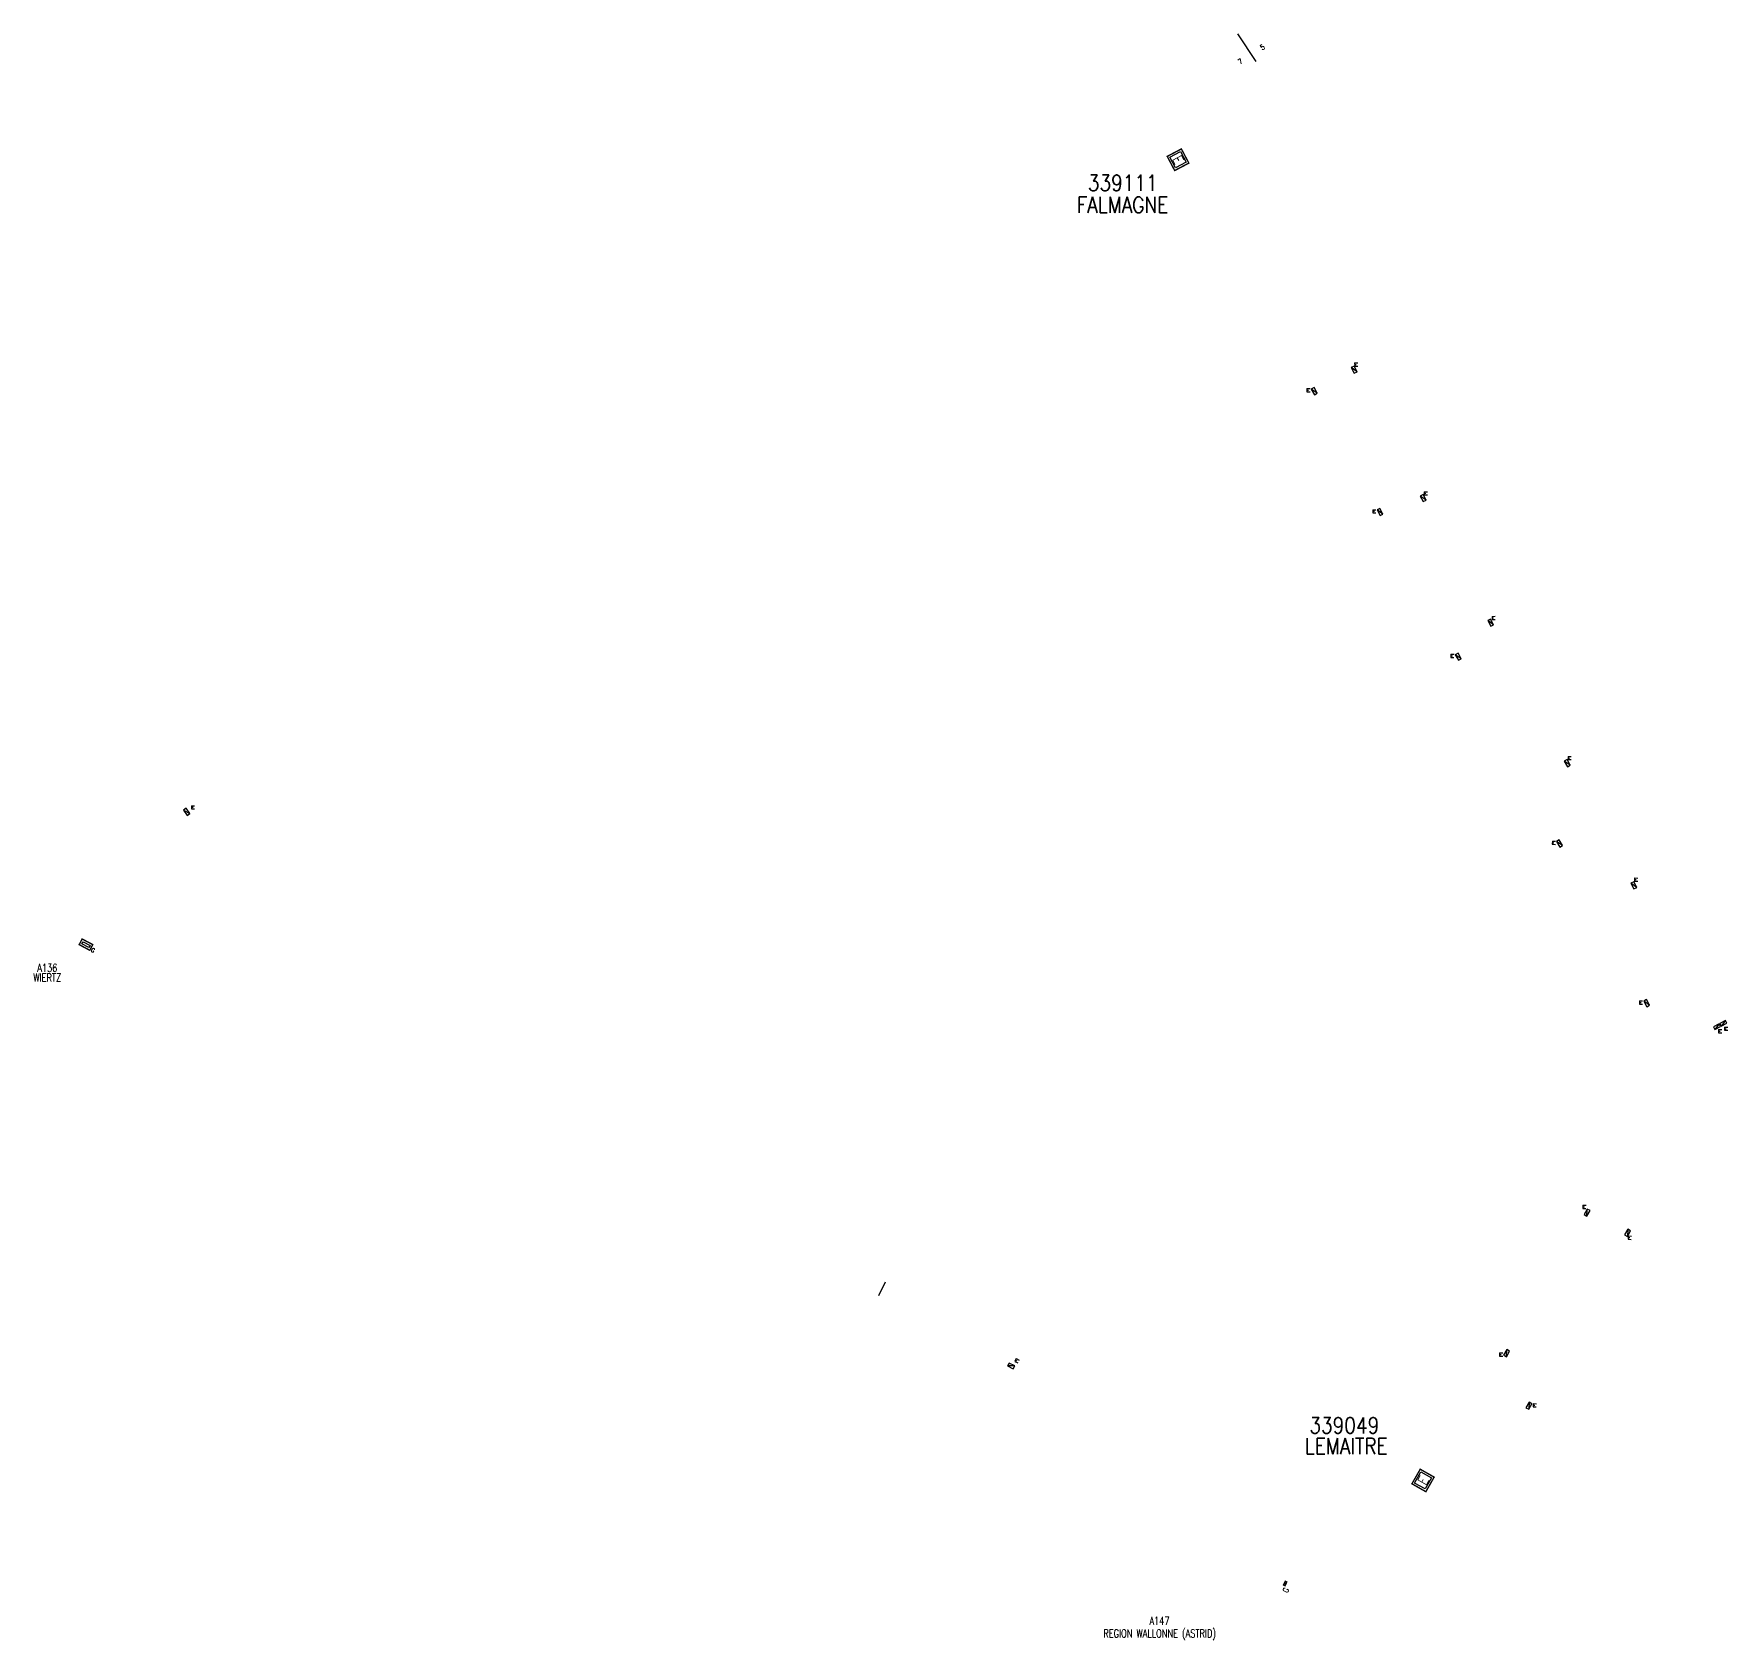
# Model space of a CAD drawing. Header units: millimetres. Extents: x 184032 to 185000, y 127991 to 129000.
# Drawn here: x 184111.8 to 184535.9, y 128086.6 to 128488.2 of the extents above; entities that cross this region are included whole.
import ezdxf
from ezdxf.enums import TextEntityAlignment as Align

# ---------------------------------------------------------------- set-up
doc = ezdxf.new("R2010")
doc.units = ezdxf.units.MM
doc.linetypes.add('L_25_PE', pattern=[2000, 1000, 1000])
doc.layers.get('0').update_dxf_attribs({"linetype": 'CONTINUOUS'})
for name, color, linetype in [('G_210', 7, 'CONTINUOUS'), ('M_200', 7, 'CONTINUOUS'), ('W0430', 7, 'CONTINUOUS'), ('W0991', 7, 'CONTINUOUS'), ('W1102', 7, 'CONTINUOUS')]:
    doc.layers.add(name, color=color, linetype=linetype)
doc.styles.add('M_ROMANS', font='ROMANS.shx', dxfattribs={"width": 0.75})
doc.styles.get("Standard").update_dxf_attribs({"font": 'romans.shx', "width": 0.85})

# ---------------------------------------------------------------- blocks, each defined once
blk = doc.blocks.new('*U1')
at = {"layer": 'M_200', "color": 0, "linetype": 'Continuous', "const_width": 0.35, "flags": 128}
blk.add_lwpolyline([(4.19, 4), (4.19, 0), (0, 0), (0, 4)], close=True, dxfattribs=at)
at = {"layer": 'M_200', "color": 0, "linetype": 'Continuous'}
blk.add_lwpolyline([(0.5, 3.5), (3.69, 3.5), (3.69, 0.5), (0.5, 0.5)], close=True, dxfattribs=at)
at = {"layer": 'M_200', "insert": (2.09, 2), "char_height": 2.5, "width": 4.1865, "attachment_point": 5}
blk.add_mtext('E', dxfattribs=at)
at = {"layer": 'M_200', "color": 0, "linetype": 'Continuous', "width": 0.85}
for tag, p in [('NUM', (2, 17.06)), ('NOM', (2, 10.65))]:
    blk.add_attdef(tag, text='', height=4, dxfattribs=at).set_placement(p, align=Align.MIDDLE)
at = {"layer": 'M_200', "color": 0, "linetype": 'Continuous', "style": 'M_ROMANS', "width": 0.75, "flags": 3}
for tag, p in [('DEF_LEG', (1.87, -2.99)), ('DEF_COUP', (1.87, -5.49)), ('DEF_TYPE', (1.87, -7.99))]:
    blk.add_attdef(tag, text='', height=1.2, dxfattribs=at).set_placement(p, align=Align.MIDDLE)
blk = doc.blocks.new('M_200_59')
at = {"layer": 'M_200', "color": 0, "linetype": 'Continuous', "const_width": 0.35, "flags": 128}
blk.add_lwpolyline([(4, 4), (4, 0), (0, 0), (0, 4)], close=True, dxfattribs=at)
at = {"layer": 'M_200', "color": 0, "linetype": 'Continuous'}
blk.add_lwpolyline([(0.5, 3.5), (3.5, 3.5), (3.5, 0.5), (0.5, 0.5)], close=True, dxfattribs=at)
at = {"layer": 'M_200', "insert": (2, 2), "char_height": 2.5, "width": 4, "attachment_point": 5}
blk.add_mtext('E', dxfattribs=at)
at = {"layer": 'M_200', "color": 0, "linetype": 'Continuous', "width": 0.85}
for tag, p in [('NUM', (2, 17.06)), ('NOM', (2, 10.65))]:
    blk.add_attdef(tag, text='', height=4, dxfattribs=at).set_placement(p, align=Align.MIDDLE)
at = {"layer": 'M_200', "color": 0, "linetype": 'Continuous', "style": 'M_ROMANS', "width": 0.75, "flags": 3}
for tag, p in [('DEF_LEG', (1.87, -2.99)), ('DEF_COUP', (1.87, -5.49)), ('DEF_TYPE', (1.87, -7.99))]:
    blk.add_attdef(tag, text='', height=1.2, dxfattribs=at).set_placement(p, align=Align.MIDDLE)
blk = doc.blocks.new('*U12')
at = {"flags": 128}
for points in [[(0.8, 0.8), (-0.8, 0.8)], [(-0.8, 0.8), (-0.8, 0)], [(0.8, 0.8), (-0.8, 0)], [(-0.8, 0), (0.8, 0)], [(0.31, 2.61), (1.11, 2.61)], [(0.31, 2.61), (0.31, 1.81)], [(0.31, 2.21), (0.71, 2.21)], [(0.31, 1.81), (1.11, 1.81)], [(0.8, 0), (0.8, 0.8)]]:
    blk.add_lwpolyline(points, dxfattribs=at)
blk = doc.blocks.new('*U19')
at = {"flags": 128}
for points in [[(-1.53, 1.45), (-1.13, 2.14)], [(-1.53, 1.45), (-0.83, 1.05)], [(-1.18, 1.25), (-0.98, 1.6)], [(-0.83, 1.05), (-0.44, 1.74)], [(0.8, 0.8), (-0.8, 0.8)], [(-0.8, 0.8), (-0.8, 0)], [(0.8, 0.8), (-0.8, 0)], [(-0.8, 0), (0.8, 0)], [(0.8, 0), (0.8, 0.8)]]:
    blk.add_lwpolyline(points, dxfattribs=at)
blk = doc.blocks.new('*U20')
at = {"flags": 128}
for points in [[(-1.41, 1.38), (-1.02, 2.08)], [(-1.41, 1.38), (-0.7, 1)], [(-1.05, 1.19), (-0.86, 1.54)], [(0.8, 0.8), (-0.8, 0.8)], [(-0.8, 0.8), (-0.8, 0)], [(0.8, 0.8), (-0.8, 0)], [(-0.8, 0), (0.8, 0)], [(-0.7, 1), (-0.32, 1.7)], [(0.8, 0), (0.8, 0.8)]]:
    blk.add_lwpolyline(points, dxfattribs=at)
blk = doc.blocks.new('*U21')
at = {"flags": 128}
for points in [[(-1.24, 1.44), (-0.87, 2.15)], [(-1.24, 1.44), (-0.53, 1.07)], [(-0.89, 1.25), (-0.7, 1.61)], [(0.8, 0.8), (-0.8, 0.8)], [(-0.8, 0.8), (-0.8, 0)], [(0.8, 0.8), (-0.8, 0)], [(-0.8, 0), (0.8, 0)], [(-0.53, 1.07), (-0.16, 1.77)], [(0.8, 0), (0.8, 0.8)]]:
    blk.add_lwpolyline(points, dxfattribs=at)
blk = doc.blocks.new('*U22')
at = {"flags": 128}
for points in [[(-1.28, 1.36), (-0.9, 2.07)], [(-1.28, 1.36), (-0.57, 0.99)], [(-0.92, 1.17), (-0.74, 1.53)], [(0.8, 0.8), (-0.8, 0.8)], [(-0.8, 0.8), (-0.8, 0)], [(0.8, 0.8), (-0.8, 0)], [(-0.8, 0), (0.8, 0)], [(-0.57, 0.99), (-0.2, 1.7)], [(0.8, 0), (0.8, 0.8)]]:
    blk.add_lwpolyline(points, dxfattribs=at)
blk = doc.blocks.new('*U23')
at = {"flags": 128}
for points in [[(-1.41, 1.27), (-1.06, 1.99)], [(-1.41, 1.27), (-0.69, 0.92)], [(-1.05, 1.1), (-0.88, 1.46)], [(0.8, 0.8), (-0.8, 0.8)], [(-0.8, 0.8), (-0.8, 0)], [(0.8, 0.8), (-0.8, 0)], [(-0.8, 0), (0.8, 0)], [(-0.69, 0.92), (-0.34, 1.64)], [(0.8, 0), (0.8, 0.8)]]:
    blk.add_lwpolyline(points, dxfattribs=at)
blk = doc.blocks.new('*U24')
at = {"flags": 128}
for points in [[(0.8, 0.8), (-0.8, 0.8)], [(-0.8, 0.8), (-0.8, 0)], [(0.8, 0.8), (-0.8, 0)], [(-0.8, 0), (0.8, 0)], [(0.8, 0), (0.8, 0.8)], [(-1.34, -0.93), (-0.96, -0.23)], [(-1.34, -0.93), (-0.64, -1.31)], [(-0.99, -1.12), (-0.8, -0.77)], [(-0.64, -1.31), (-0.26, -0.61)]]:
    blk.add_lwpolyline(points, dxfattribs=at)
blk = doc.blocks.new('*U25')
at = {"flags": 128}
for points in [[(0.8, 0.8), (-0.8, 0.8)], [(-0.8, 0.8), (-0.8, 0)], [(0.8, 0.8), (-0.8, 0)], [(-0.8, 0), (0.8, 0)], [(0.8, 0), (0.8, 0.8)], [(-1.45, -0.93), (-1.06, -0.23)], [(-1.45, -0.93), (-0.76, -1.32)], [(-1.1, -1.12), (-0.91, -0.78)], [(-0.76, -1.32), (-0.36, -0.63)]]:
    blk.add_lwpolyline(points, dxfattribs=at)
blk = doc.blocks.new('*U26')
at = {"flags": 128}
for points in [[(0.8, 0.8), (-0.8, 0.8)], [(-0.8, 0.8), (-0.8, 0)], [(0.8, 0.8), (-0.8, 0)], [(-0.8, 0), (0.8, 0)], [(0.8, 0), (0.8, 0.8)], [(-1.41, -0.86), (-1.01, -0.17)], [(-1.41, -0.86), (-0.73, -1.27)], [(-1.07, -1.07), (-0.87, -0.72)], [(-0.73, -1.27), (-0.32, -0.58)]]:
    blk.add_lwpolyline(points, dxfattribs=at)
blk = doc.blocks.new('*U27')
at = {"flags": 128}
for points in [[(0.8, 0.8), (-0.8, 0.8)], [(-0.8, 0.8), (-0.8, 0)], [(0.8, 0.8), (-0.8, 0)], [(-0.8, 0), (0.8, 0)], [(0.8, 0), (0.8, 0.8)], [(-1.35, -0.93), (-0.97, -0.23)], [(-1.35, -0.93), (-0.65, -1.32)], [(-1, -1.13), (-0.81, -0.78)], [(-0.65, -1.32), (-0.27, -0.62)]]:
    blk.add_lwpolyline(points, dxfattribs=at)
blk = doc.blocks.new('*U28')
at = {"flags": 128}
for points in [[(0.8, 0.8), (-0.8, 0.8)], [(-0.8, 0.8), (-0.8, 0)], [(0.8, 0.8), (-0.8, 0)], [(-0.8, 0), (0.8, 0)], [(0.8, 0), (0.8, 0.8)], [(-1.47, -0.9), (-1.1, -0.19)], [(-1.47, -0.9), (-0.77, -1.28)], [(-1.12, -1.09), (-0.93, -0.73)], [(-0.77, -1.28), (-0.39, -0.57)]]:
    blk.add_lwpolyline(points, dxfattribs=at)
blk = doc.blocks.new('*U29')
at = {"flags": 128}
for points in [[(0.8, 0.8), (-0.8, 0.8)], [(-0.8, 0.8), (-0.8, 0)], [(0.8, 0.8), (-0.8, 0)], [(-0.8, 0), (0.8, 0)], [(0.8, 0), (0.8, 0.8)], [(-0.6, -0.14), (-1.32, -0.49)], [(-1.32, -0.49), (-0.96, -1.21)], [(-0.96, -0.31), (-0.78, -0.67)], [(-0.6, -0.14), (-0.25, -0.85)]]:
    blk.add_lwpolyline(points, dxfattribs=at)
blk = doc.blocks.new('*U30')
at = {"flags": 128}
for points in [[(0.8, 0.8), (-0.8, 0.8)], [(-0.8, 0.8), (-0.8, 0)], [(0.8, 0.8), (-0.8, 0)], [(-0.8, 0), (0.8, 0)], [(0.8, 0), (0.8, 0.8)], [(-1.09, -1.45), (-1.48, -0.76)], [(-1.09, -1.45), (-0.39, -1.06)], [(-0.74, -1.26), (-0.93, -0.91)], [(-0.39, -1.06), (-0.78, -0.36)]]:
    blk.add_lwpolyline(points, dxfattribs=at)
blk = doc.blocks.new('*U31')
at = {"flags": 128}
for points in [[(0.8, 0.8), (-0.8, 0.8)], [(-0.8, 0.8), (-0.8, 0)], [(0.8, 0.8), (-0.8, 0)], [(-0.8, 0), (0.8, 0)], [(0.8, 0), (0.8, 0.8)], [(0.76, -1.16), (0.38, -0.45)], [(0.76, -1.16), (1.47, -0.78)], [(1.11, -0.97), (0.93, -0.61)], [(1.47, -0.78), (1.09, -0.07)]]:
    blk.add_lwpolyline(points, dxfattribs=at)
blk = doc.blocks.new('*U32')
at = {"flags": 128}
for points in [[(0.8, 0.8), (-0.8, 0.8)], [(-0.8, 0.8), (-0.8, 0)], [(0.8, 0.8), (-0.8, 0)], [(-0.8, 0), (0.8, 0)], [(0.8, 0), (0.8, 0.8)], [(0.98, -0.31), (0.26, -0.67)], [(0.26, -0.67), (0.62, -1.38)], [(0.62, -0.49), (0.8, -0.85)], [(0.98, -0.31), (1.34, -1.02)]]:
    blk.add_lwpolyline(points, dxfattribs=at)
blk = doc.blocks.new('*U36')
at = {"flags": 128}
for points in [[(0.8, 0.8), (-0.8, 0.8)], [(-0.8, 0.8), (-0.8, 0)], [(0.8, 0.8), (-0.8, 0)], [(-0.8, 0), (0.8, 0)], [(0.8, 0), (0.8, 0.8)], [(-0.04, -0.99), (-0.48, -1.66)], [(0.63, -1.43), (-0.04, -0.99)], [(0.3, -1.21), (0.08, -1.55)], [(0.63, -1.43), (0.19, -2.1)]]:
    blk.add_lwpolyline(points, dxfattribs=at)
blk = doc.blocks.new('*U42')
at = {"flags": 128}
for points in [[(0.8, 0.8), (-0.8, 0.8)], [(-0.8, 0.8), (-0.8, 0)], [(0.8, 0.8), (-0.8, 0)], [(-0.8, 0), (0.8, 0)], [(0.8, 0), (0.8, 0.8)], [(0.02, -0.41), (-0.35, -1.12)], [(-0.35, -1.12), (0.36, -1.49)], [(-0.16, -0.76), (0.19, -0.95)], [(0.02, -0.41), (0.73, -0.78)]]:
    blk.add_lwpolyline(points, dxfattribs=at)
blk = doc.blocks.new('*U41')
at = {"flags": 128}
for points in [[(0.8, 0.8), (-0.8, 0.8)], [(-0.8, 0.8), (-0.8, 0)], [(0.8, 0.8), (-0.8, 0)], [(-0.8, 0), (0.8, 0)], [(0.8, 0), (0.8, 0.8)], [(-0.18, -0.57), (-0.55, -1.28)], [(-0.55, -1.28), (0.16, -1.65)], [(-0.36, -0.93), (-0.01, -1.11)], [(-0.18, -0.57), (0.53, -0.94)]]:
    blk.add_lwpolyline(points, dxfattribs=at)
blk = doc.blocks.new('*U62')
at = {"layer": 'G_210', "color": 0, "linetype": 'Continuous', "const_width": 0.35, "flags": 128}
blk.add_lwpolyline([(0.08, 1.12), (0.46, 0.93), (0, 0), (-0.38, 0.19)], close=True, dxfattribs=at)
at = {"layer": 'G_210', "color": 0, "linetype": 'Continuous'}
blk.add_lwpolyline([(0.29, 0.41), (0.31, 0.45), (-0.21, 0.71), (-0.23, 0.67)], close=True, dxfattribs=at)
at = {"layer": 'G_210', "insert": (0.22, -1.11), "char_height": 1.43, "width": 2.5437, "attachment_point": 5, "rotation": 63.7992}
blk.add_mtext('G', dxfattribs=at)
at = {"layer": 'G_210', "color": 0, "linetype": 'Continuous', "width": 0.75}
for tag, height, p in [('NUM', 4, (2, 16)), ('NOM', 4, (2, 11)), ('BCL', 3, (2, 7))]:
    blk.add_attdef(tag, text='', height=height, dxfattribs=at).set_placement(p, align=Align.MIDDLE)
at = {"layer": 'G_210', "color": 0, "linetype": 'Continuous', "width": 0.75, "flags": 3}
for tag, p in [('DEF_LEG', (2.14, -3.11)), ('DEF_COUP', (2.14, -5.61)), ('DEF_TYPE', (2.14, -8.11))]:
    blk.add_attdef(tag, text='', height=1.2, dxfattribs=at).set_placement(p, align=Align.MIDDLE)
blk = doc.blocks.new('*U71')
at = {"layer": 'G_210', "color": 0, "linetype": 'Continuous', "const_width": 0.35, "flags": 128}
blk.add_lwpolyline([(3.4, 0.01), (2.65, -1.41), (0, 0), (0.75, 1.41)], close=True, dxfattribs=at)
at = {"layer": 'G_210', "color": 0, "linetype": 'Continuous'}
blk.add_lwpolyline([(0.96, 0.74), (2.72, -0.2), (2.44, -0.73), (0.68, 0.21)], close=True, dxfattribs=at)
at = {"layer": 'G_210', "insert": (3.43, -1.4), "char_height": 1.03, "width": 0.6557, "attachment_point": 5, "rotation": 332.0596}
blk.add_mtext('G', dxfattribs=at)
at = {"layer": 'G_210', "color": 0, "linetype": 'Continuous', "width": 0.75}
for tag, height, p in [('NUM', 4, (2, 16)), ('NOM', 4, (2, 11)), ('BCL', 3, (2, 7))]:
    blk.add_attdef(tag, text='', height=height, dxfattribs=at).set_placement(p, align=Align.MIDDLE)
at = {"layer": 'G_210', "color": 0, "linetype": 'Continuous', "width": 0.75, "flags": 3}
for tag, p in [('DEF_LEG', (2.14, -3.11)), ('DEF_COUP', (2.14, -5.61)), ('DEF_TYPE', (2.14, -8.11))]:
    blk.add_attdef(tag, text='', height=1.2, dxfattribs=at).set_placement(p, align=Align.MIDDLE)

msp = doc.modelspace()

# ---------------------------------------------------------------- linework, layer by layer
at = {"layer": 'W1102', "color": 252, "linetype": 'L_25_PE', "flags": 128}
msp.add_lwpolyline([(184412.77, 128488.16), (184417.34, 128481.26)], dxfattribs=at)
at = {"layer": 'W1102', "color": 252}
msp.add_lwpolyline([(184324.69, 128176.08), (184322.96, 128172.61)], dxfattribs=at)

# ---------------------------------------------------------------- block references
at = {"layer": 'G_210', "ltscale": 0.5}
ref = msp.add_blockref('*U71', (184123.16, 128260.45), dxfattribs=at)
ref.add_attrib('NUM', 'A136', dxfattribs={"color": 0, "linetype": 'Continuous', "height": 2, "width": 0.75}).set_placement((184115.2, 128254.63), align=Align.MIDDLE)
ref.add_attrib('NOM', 'WIERTZ', dxfattribs={"color": 0, "linetype": 'Continuous', "height": 2, "width": 0.75}).set_placement((184115.19, 128252.2), align=Align.MIDDLE)
ref = msp.add_blockref('*U62', (184424.6, 128100.16), dxfattribs=at)
ref.add_attrib('NUM', 'A147', dxfattribs={"color": 0, "linetype": 'Continuous', "height": 2, "width": 0.75}).set_placement((184393.23, 128091.39), align=Align.MIDDLE)
ref.add_attrib('NOM', 'REGION WALLONNE (ASTRID)', dxfattribs={"color": 0, "linetype": 'Continuous', "height": 2, "width": 0.75}).set_placement((184393.28, 128088.09), align=Align.MIDDLE)
at = {"layer": 'M_200'}
ref = msp.add_blockref('M_200_59', (184395.17, 128457.54), dxfattribs=dict(at, rotation=297.7670176059049))
ref.add_attrib('NUM', '339111', dxfattribs={"color": 0, "linetype": 'Continuous', "height": 4, "width": 0.85}).set_placement((184384.06, 128450.91), align=Align.MIDDLE)
ref.add_attrib('NOM', 'FALMAGNE', dxfattribs={"color": 0, "linetype": 'Continuous', "height": 4, "width": 0.85}).set_placement((184384.02, 128445.41), align=Align.MIDDLE)
ref = msp.add_blockref('*U1', (184459.82, 128123.67), dxfattribs=dict(at, rotation=60.33218592497819))
ref.add_attrib('NUM', '339049', dxfattribs={"color": 0, "linetype": 'Continuous', "height": 4, "width": 0.85}).set_placement((184439.44, 128140.25), align=Align.MIDDLE)
ref.add_attrib('NOM', 'LEMAITRE', dxfattribs={"color": 0, "linetype": 'Continuous', "height": 4, "width": 0.85}).set_placement((184439.94, 128135.09), align=Align.MIDDLE)
at = {"layer": 'W0430'}
for name, p, rotation in [('*U23', (184441.56, 128404.04), 298.163593348958), ('*U28', (184431.58, 128398.65), 299.2519625644065), ('*U22', (184458.81, 128371.92), 298.5638425790293), ('*U24', (184448, 128368.44), 297.1582288429911), ('*U21', (184475.69, 128340.76), 298.549614687243), ('*U25', (184467.58, 128332.25), 299.0701806011116), ('*U20', (184494.82, 128305.63), 298.1823481477472), ('*U36', (184150.37, 128293.88), 123.5099850412879), ('*U26', (184492.89, 128285.54), 299.7435236741497), ('*U19', (184511.46, 128275.09), 298.3447863586198), ('*U27', (184514.68, 128245.64), 298.2011893525922), ('*U42', (184532.81, 128239.59), 27.60373602621434), ('*U41', (184534.4, 128240.42), 27.60373602621434), ('*U30', (184499.78, 128193.65), 239.9991337701499), ('*U29', (184510.59, 128188.2), 60.32791717165415), ('*U31', (184479.65, 128158.5), 241.1935263071495), ('*U12', (184355.97, 128154.76), 332.8145757863669), ('*U32', (184485.93, 128144.97), 61.27837551689635)]:
    msp.add_blockref(name, p, dxfattribs=dict(at, rotation=rotation))

# ---------------------------------------------------------------- texts
at = {"layer": 'W0991', "color": 252, "char_height": 1.25, "width": 2.0253, "attachment_point": 1, "rotation": 33.3488}
for s, insert in [('5', (184418.24, 128485.1)), ('7', (184412.71, 128481.53))]:
    msp.add_mtext(s, dxfattribs=dict(at, insert=insert))

doc.saveas('drawing.dxf')
